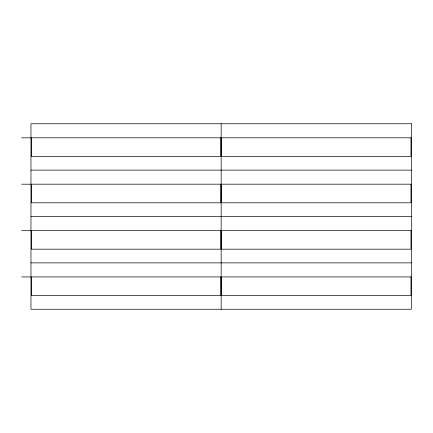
<?xml version="1.0" encoding="UTF-8"?>
<svg xmlns="http://www.w3.org/2000/svg" width="433" height="433" viewBox="0 0 433 433"><rect width="100%" height="100%" fill="white"/><g stroke="black" fill="none" stroke-linecap="round" stroke-linejoin="round"><path stroke-width="0.65" d="M21.65 137.802L30.965 137.84M30.965 170.126L411.35 170.126M21.65 184.182L30.965 184.22M30.965 216.5L411.35 216.5M21.65 230.556L30.965 230.594M30.965 262.874L411.35 262.874M21.65 276.931L30.965 276.968M221.155 123.746L221.155 309.254M411.35 123.746L30.965 123.746L30.965 309.254L411.35 309.254L411.35 123.746M220.77 137.802L31.349 137.802L31.349 156.427L220.77 156.427L220.77 137.802M410.966 137.802L221.544 137.802L221.544 156.427L410.966 156.427L410.966 137.802M220.77 184.182L31.349 184.182L31.349 202.806L220.77 202.806L220.77 184.182M410.966 184.182L221.544 184.182L221.544 202.806L410.966 202.806L410.966 184.182M220.77 230.556L31.349 230.556L31.349 249.181L220.77 249.181L220.77 230.556M410.966 230.556L221.544 230.556L221.544 249.181L410.966 249.181L410.966 230.556M220.77 276.931L31.349 276.931L31.349 295.56L220.77 295.56L220.77 276.931M410.966 276.931L221.544 276.931L221.544 295.56L410.966 295.56L410.966 276.931"/></g></svg>
